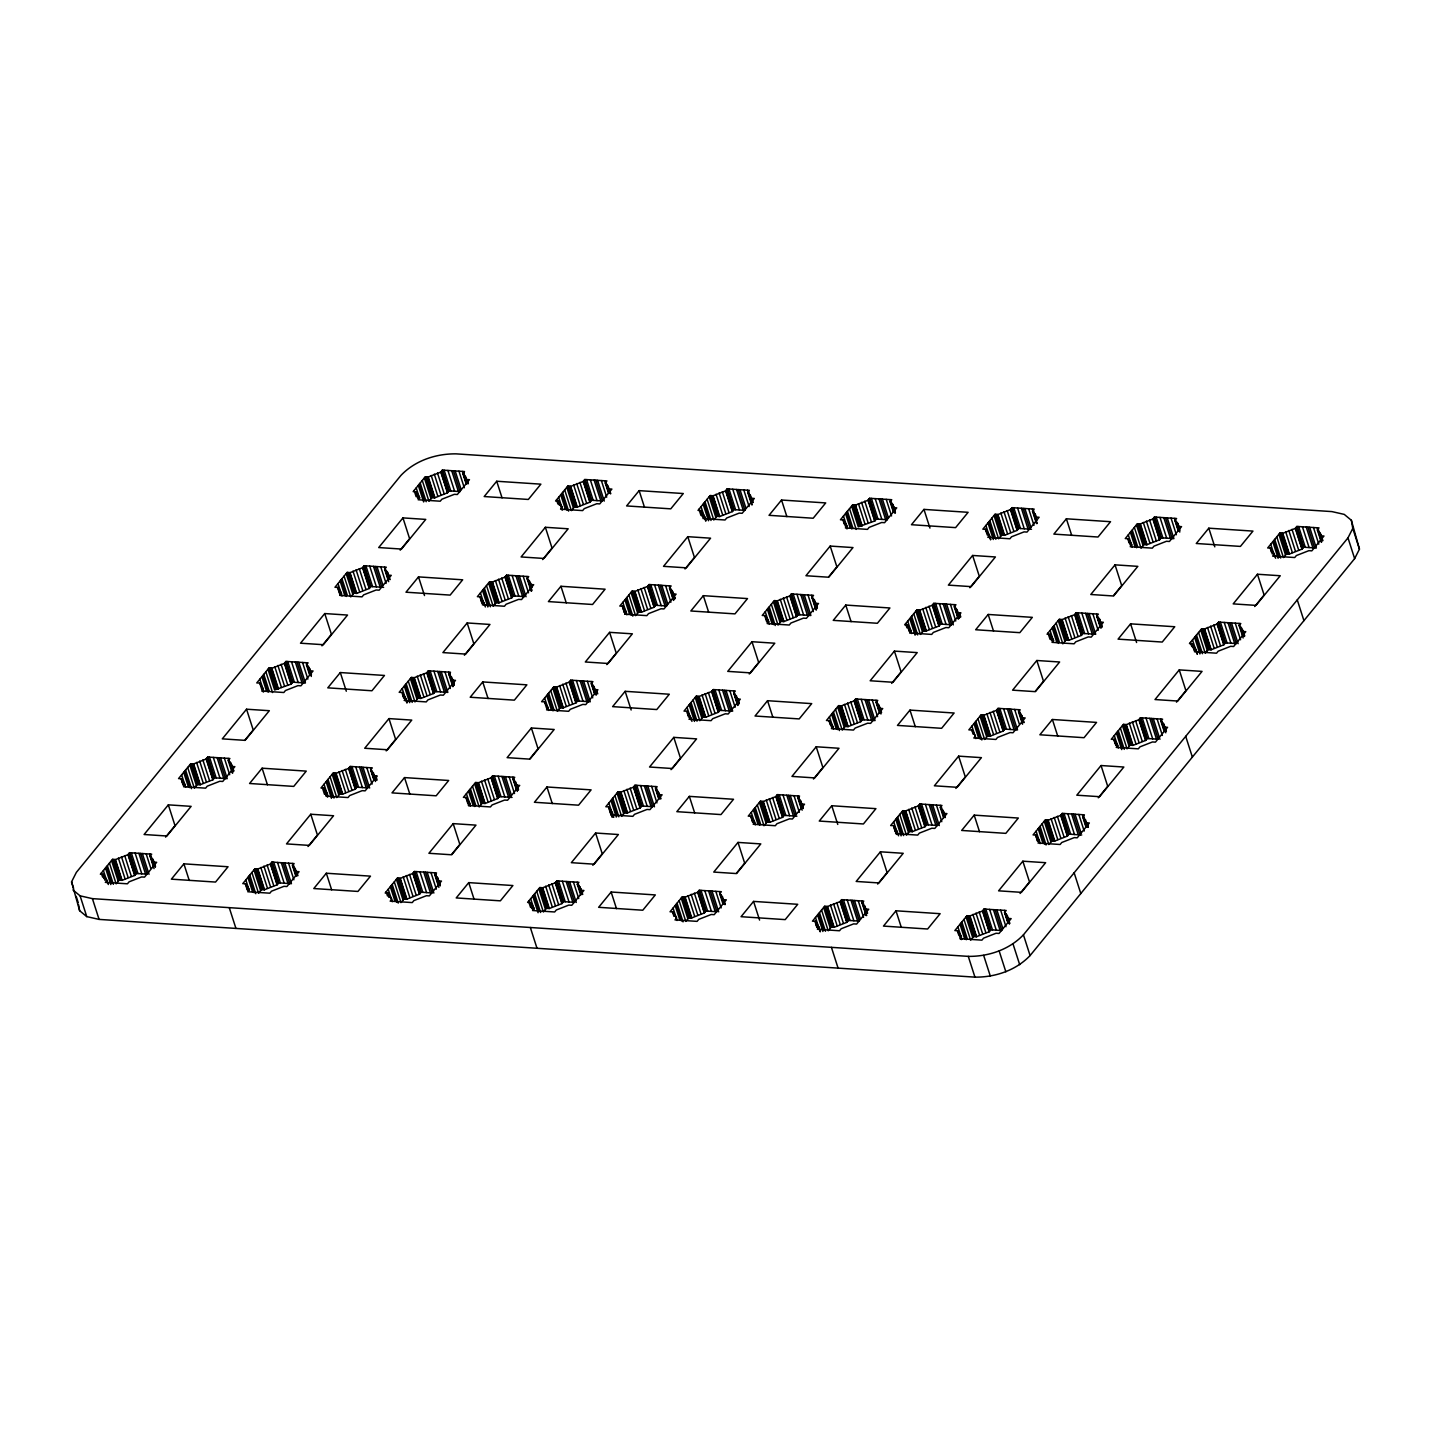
<?xml version="1.0" encoding="UTF-8"?>
<svg xmlns="http://www.w3.org/2000/svg" width="1431" height="1431" viewBox="0 0 1431 1431"><rect width="100%" height="100%" fill="white"/><g stroke="black" fill="none" stroke-linecap="round" stroke-linejoin="round"><path stroke-width="1.5" d="M71.55 881.872L76.362 872.373L400.913 475.432C415.062 460.585 435.829 453.645 456.06 453.86L1331.921 511.6L1344.246 514.391L1351.365 520.276L1359.45 549.128L1354.638 558.627L1030.087 955.568C1015.938 970.415 995.171 977.355 974.94 977.14L99.079 919.4L86.754 916.609L79.635 910.724L71.55 881.872L73.553 888.096M72.963 889.975L80.1 895.842L92.407 898.632L968.286 956.373C988.517 956.606 1009.284 949.665 1023.433 934.819L1347.984 537.859L1352.778 528.379L1351.365 520.276M154.047 868.599L150.04 856.149L151.668 854.164L129.595 852.697L127.967 854.683L115.446 859.584L112.494 859.387L100.385 874.216L103.336 874.413L104.66 878.562M232.251 772.955L228.244 760.487L229.872 758.502L207.799 757.053L206.171 759.038L193.65 763.939L190.699 763.743L178.571 778.571L181.54 778.768L183.526 784.993M309.794 675.217L306.449 664.843L308.076 662.857L286.003 661.408L284.375 663.394L271.854 668.277L268.903 668.08L256.775 682.909L259.744 683.106L261.73 689.331M388.66 581.648L384.653 569.198L386.281 567.213L364.207 565.746L362.58 567.731L350.058 572.633L347.107 572.436L334.979 587.265L337.949 587.461L340.274 594.902M466.184 483.911L462.857 473.536L464.485 471.55L442.412 470.101L440.784 472.087L428.263 476.988L425.311 476.791L413.183 491.62L416.135 491.817L418.138 498.042M168.339 804.848L144.102 834.506L166.89 836.008L191.128 806.351L168.339 804.848L175.011 825.615L165.585 837.135M246.543 709.204L222.306 738.861L245.095 740.364L269.332 710.706L246.543 709.204L253.215 729.953L245.13 739.845M324.748 613.559L300.51 643.199L323.299 644.701L347.536 615.062L324.748 613.559L331.42 634.309L321.975 645.846M402.952 517.897L378.714 547.554L401.503 549.057L425.74 519.399L402.952 517.897L409.606 538.664L400.179 550.184M103.336 874.413L106.967 880.369L105.357 882.355L127.431 883.803L129.058 881.836L141.58 876.935L144.531 877.131L156.641 862.303L153.689 862.106L150.04 856.149M140.632 853.431L147.304 874.18L136.267 873.465L134.639 875.45L122.118 880.333L119.167 880.137L116.126 883.857L109.472 863.09M220.553 757.893L227.225 778.643L214.453 777.802L212.843 779.788L200.322 784.689L197.371 784.492L194.33 788.195L187.676 767.445M298.757 662.249L305.429 682.998L292.657 682.158L291.048 684.143L274.627 689.992L267.955 669.243M383.633 587.354L370.862 586.513L369.252 588.499L356.73 593.382L353.779 593.185L350.738 596.906L344.084 576.138M453.448 470.835L460.102 491.584L449.066 490.851L447.456 492.836L434.935 497.738L431.965 497.541L428.942 501.244L422.288 480.494M183.901 863.841L171.38 879.153L215.544 882.068L228.048 866.757L183.901 863.841L189.232 880.441M262.106 768.197L249.584 783.49L293.749 786.406L306.252 771.112L262.106 768.197L267.436 784.796M340.31 672.552L327.788 687.846L371.953 690.762L384.456 675.45L340.31 672.552L346.302 691.227M418.514 576.89L405.993 592.201L450.139 595.099L462.66 579.805L418.514 576.89L424.506 595.564M496.718 481.245L484.197 496.539L528.343 499.455L540.864 484.161L496.718 481.245L502.048 497.845M295.788 875.915L292.461 865.54L294.088 863.555L272.015 862.088L270.387 864.074L257.866 868.975L254.915 868.778L242.787 883.607L245.738 883.803L247.742 890.028M373.992 780.253L370.665 769.878L372.293 767.892L350.219 766.444L348.592 768.429L336.07 773.33L333.119 773.134L320.991 787.962L323.943 788.141L326.286 795.6M452.876 686.683L448.869 674.234L450.497 672.248L428.424 670.799L426.796 672.785L414.274 677.668L411.323 677.471L399.195 692.3L402.147 692.497L403.488 696.647M531.08 591.039L527.073 578.589L528.701 576.604L506.628 575.137L505 577.122L492.479 582.023L489.527 581.827L477.399 596.655L480.351 596.852L482.354 603.077M608.604 493.301L605.277 482.927L606.905 480.941L584.832 479.492L583.204 481.478L570.683 486.379L567.731 486.182L555.604 501.011L558.555 501.19L559.897 505.34M310.76 814.239L286.522 843.896L309.311 845.399L333.548 815.742L310.76 814.239L317.414 835.006L307.987 846.526M388.964 718.595L364.726 748.252L387.497 749.755L411.752 720.097L388.964 718.595L395.618 739.344L386.191 750.881M467.168 622.95L442.912 652.59L465.701 654.092L489.957 624.453L467.168 622.95L473.822 643.7L464.395 655.237M545.372 527.288L521.117 556.945L543.905 558.448L568.161 528.79L545.372 527.288L552.026 548.055L542.599 559.575M402.147 692.497L405.796 698.453L404.168 700.439L426.259 701.905L427.869 699.92L440.39 695.019L443.342 695.216L455.469 680.387L452.518 680.19L448.869 674.234M480.351 596.852L484 602.809L482.372 604.794L504.445 606.243L506.073 604.258L518.594 599.374L521.546 599.571L533.674 584.742L530.722 584.546L527.073 578.589M284.769 862.929L291.441 883.696L278.669 882.855L277.059 884.823L264.538 889.724L261.569 889.527L258.546 893.248L251.892 872.481M361.256 767.177L367.91 787.926L356.874 787.193L355.264 789.179L342.742 794.08L339.773 793.883L336.75 797.586L330.096 776.836M441.177 671.64L447.849 692.389L435.078 691.549L433.468 693.534L420.947 698.417L417.977 698.239L414.954 701.941L408.282 681.192M517.664 575.87L524.318 596.62L513.282 595.904L511.654 597.872L499.133 602.773L496.181 602.576L493.158 606.279L486.486 585.529M595.868 480.226L602.523 500.975L591.486 500.242L589.858 502.227L577.337 507.129L574.386 506.932L571.363 510.634L564.69 489.885M326.322 873.232L313.8 888.544L357.947 891.441L370.468 876.148L326.322 873.232L331.652 889.832M404.526 777.588L392.005 792.881L436.151 795.797L448.672 780.485L404.526 777.588L409.856 794.187M482.73 681.925L470.209 697.237L514.355 700.153L526.876 684.841L482.73 681.925L488.06 698.543M560.934 586.281L548.413 601.592L592.559 604.49L605.08 589.196L560.934 586.281L566.265 602.88M639.138 490.636L626.617 505.93L670.763 508.846L683.285 493.534L639.138 490.636L644.469 507.236M438.888 887.381L434.881 874.913L436.509 872.946L414.435 871.479L412.808 873.465L400.286 878.366L397.335 878.169L385.207 892.998L388.159 893.194L389.5 897.344M516.412 789.644L513.085 779.269L514.713 777.283L492.64 775.835L491.012 777.82L478.491 782.703L475.539 782.524L463.411 797.335L466.363 797.532L469.028 805.832M594.616 693.999L591.289 683.624L592.917 681.639L570.844 680.172L569.216 682.158L556.695 687.059L553.743 686.862L541.616 701.691L544.567 701.888L546.57 708.112M673.482 600.43L669.493 587.962L671.121 585.977L649.03 584.528L647.42 586.513L634.899 591.414L631.947 591.218L619.82 606.046L622.771 606.243L625.114 613.684M751.686 504.767L747.697 492.318L749.325 490.332L727.234 488.883L725.624 490.869L713.103 495.752L710.152 495.573L698.024 510.384L700.975 510.581L702.979 516.806M453.18 823.63L428.924 853.287L451.713 854.79L475.968 825.132L453.18 823.63L459.834 844.379L451.749 854.271M531.384 727.985L507.129 757.643L529.917 759.145L554.173 729.488L531.384 727.985L538.038 748.735L529.953 758.627M609.588 632.341L585.333 661.981L608.121 663.483L632.359 633.826L609.588 632.341L616.242 653.091L606.816 664.61M687.792 536.679L663.537 566.336L686.325 567.839L710.563 538.181L687.792 536.679L694.446 557.428L685.02 568.966M700.975 510.581L704.624 516.555L702.997 518.523L725.07 519.99L726.698 518.004L739.219 513.103L742.17 513.3L754.298 498.471L751.347 498.274L747.697 492.318M425.472 872.212L432.126 892.962L421.09 892.229L419.462 894.214L406.941 899.115L403.989 898.918L400.966 902.621L394.294 881.872M512.065 797.425L499.294 796.584L497.666 798.57L485.145 803.471L482.193 803.274L479.17 806.977L472.498 786.227M583.598 681.031L590.27 701.78L577.498 700.94L575.87 702.925L563.349 707.808L560.397 707.612L557.375 711.332L550.702 690.565M660.085 585.261L666.739 606.011L655.702 605.277L654.074 607.263L641.553 612.164L638.602 611.967L635.579 615.67L628.907 594.92M738.271 489.599L744.943 510.366L733.906 509.633L732.278 511.618L719.757 516.519L716.806 516.323L713.783 520.025L707.111 499.276M468.742 882.623L456.221 897.935L500.367 900.832L512.888 885.539L468.742 882.623L474.072 899.223M546.946 786.978L534.425 802.272L578.571 805.188L591.092 789.876L546.946 786.978L552.277 803.578M625.15 691.316L612.629 706.628L656.775 709.543L669.297 694.232L625.15 691.316L631.143 710.009M703.337 595.672L690.833 610.983L734.979 613.881L747.501 598.587L703.337 595.672L708.667 612.271M781.541 500.027L769.037 515.321L813.184 518.237L825.705 502.925L781.541 500.027L786.871 516.627M580.628 894.679L577.301 884.304L578.929 882.319L556.838 880.87L555.228 882.855L542.707 887.757L539.755 887.56L527.628 902.389L530.579 902.585L532.582 908.81M658.832 799.035L655.505 788.66L657.115 786.674L635.042 785.225L633.432 787.211L620.911 792.094L617.959 791.898L605.832 806.726L608.783 806.923L612.11 817.298M737.698 705.465L733.709 693.015L735.319 691.03L713.246 689.563L711.636 691.549L699.115 696.45L696.146 696.253L684.036 711.082L686.987 711.279L688.329 715.428M815.903 609.803L811.914 597.353L813.524 595.368L791.45 593.919L789.84 595.904L777.319 600.805L774.35 600.609L762.24 615.437L765.191 615.616L767.195 621.859M893.445 512.083L890.118 501.709L891.728 499.723L869.654 498.274L868.045 500.26L855.523 505.143L852.554 504.946L840.444 519.775L843.396 519.972L845.399 526.197M595.6 833.021L571.345 862.678L594.133 864.181L618.371 834.523L595.6 833.021L602.254 853.77L592.828 865.308M673.786 737.376L649.549 767.016L672.337 768.519L696.575 738.879L673.786 737.376L680.458 758.126L671.032 769.663M751.99 641.714L727.753 671.372L750.542 672.874L774.779 643.217L751.99 641.714L758.663 662.481L749.236 674.001M830.195 546.07L805.957 575.727L828.746 577.23L852.983 547.572L830.195 546.07L836.867 566.819L828.782 576.711M608.783 806.923L612.432 812.88L610.804 814.865L632.878 816.332L634.505 814.346L647.027 809.445L649.978 809.642L662.106 794.813L659.154 794.616L655.505 788.66M686.987 711.279L690.636 717.235L689.009 719.221L711.082 720.669L712.71 718.684L725.231 713.801L728.182 713.997L740.31 699.169L737.341 698.972L733.709 693.015M567.892 881.603L574.547 902.353L563.51 901.619L561.882 903.605L549.361 908.506L546.409 908.309L543.386 912.012L536.714 891.263M646.079 785.941L652.751 806.708L641.714 805.975L640.086 807.96L627.565 812.862L624.614 812.665L621.591 816.368L614.919 795.618M726.018 690.404L732.672 711.171L719.918 710.331L718.29 712.316L705.769 717.199L702.818 717.003L699.795 720.723L693.123 699.956M804.222 594.759L810.876 615.509L798.122 614.668L796.495 616.654L783.973 621.555L781.022 621.358L777.999 625.061L771.327 604.311M880.691 498.99L887.363 519.757L876.327 519.024L874.699 521.009L858.278 526.858L851.606 506.109M611.144 892.014L598.641 907.308L642.787 910.223L655.309 894.93L611.144 892.014L616.475 908.613M689.348 796.369L676.845 811.663L720.991 814.579L733.513 799.267L689.348 796.369L694.679 812.969M767.553 700.707L755.049 716.019L799.196 718.917L811.699 703.623L767.553 700.707L772.883 717.307M845.757 605.063L833.253 620.356L877.4 623.272L889.903 607.978L845.757 605.063L851.087 621.662M923.961 509.4L911.458 524.712L955.604 527.628L968.107 512.316L923.961 509.4L929.953 528.093M723.049 904.07L719.721 893.695L721.331 891.71L699.258 890.261L697.648 892.246L685.127 897.148L682.158 896.951L670.048 911.78L672.999 911.958L674.323 916.108M801.253 808.426L797.926 798.051L799.535 796.065L777.462 794.616L775.852 796.602L763.331 801.485L760.362 801.288L748.252 816.117L751.203 816.314L753.207 822.539M879.457 712.781L876.13 702.406L877.74 700.421L855.666 698.954L854.039 700.94L841.517 705.841L838.566 705.644L826.456 720.473L829.408 720.669L831.411 726.894M958.323 619.194L954.316 606.744L955.944 604.758L933.871 603.31L932.243 605.295L919.722 610.196L916.77 610L904.66 624.81L907.612 625.007L909.937 632.466M1036.527 523.549L1032.52 511.1L1034.148 509.114L1012.075 507.665L1010.447 509.633L997.926 514.534L994.974 514.337L982.864 529.166L985.816 529.363L987.14 533.513M738.002 842.412L713.765 872.069L736.554 873.572L760.791 843.914L738.002 842.412L744.675 863.161L736.589 873.053M816.207 746.767L791.969 776.407L814.758 777.909L838.995 748.27L816.207 746.767L822.879 767.517L813.452 779.036M894.411 651.105L870.173 680.762L892.962 682.265L917.199 652.608L894.411 651.105L901.083 671.855L891.656 683.392M972.615 555.461L948.377 585.118L971.166 586.621L995.404 556.963L972.615 555.461L979.287 576.21L969.86 587.747M985.816 529.363L989.447 535.319L987.837 537.305L1009.91 538.771L1011.538 536.786L1024.059 531.885L1027.011 532.082L1039.121 517.253L1036.169 517.056L1032.52 511.1M710.295 890.994L716.967 911.744L705.93 911.01L704.302 912.996L691.781 917.897L688.83 917.7L685.807 921.403L679.135 900.654M796.888 816.207L784.134 815.366L782.507 817.351L769.985 822.235L767.034 822.056L763.993 825.759L757.339 805.009M868.438 699.795L875.092 720.562L862.338 719.704L860.711 721.689L848.189 726.59L845.238 726.393L842.197 730.096L835.543 709.347M944.907 604.043L951.579 624.792L940.543 624.059L938.915 626.045L926.394 630.946L923.442 630.749L920.401 634.452L913.747 613.702M1031.501 529.255L1018.747 528.415L1017.119 530.4L1004.598 535.283L1001.646 535.105L998.605 538.807L991.951 518.04M753.565 901.405L741.061 916.699L785.208 919.614L797.711 904.303L753.565 901.405L759.575 920.079M831.769 805.742L819.265 821.054L863.412 823.97L875.915 808.658L831.769 805.742L837.761 824.435M909.973 710.098L897.47 725.41L941.616 728.307L954.119 713.014L909.973 710.098L915.303 726.698M988.177 614.454L975.674 629.747L1019.82 632.663L1032.323 617.351L988.177 614.454L993.508 631.053M1066.381 518.791L1053.878 534.103L1098.024 537.019L1110.528 521.707L1066.381 518.791L1071.712 535.409M866.131 915.536L862.124 903.086L863.752 901.101L841.678 899.652L840.051 901.637L827.529 906.521L824.578 906.342L812.468 921.153L815.42 921.349L817.405 927.574M943.673 817.817L940.328 807.442L941.956 805.456L919.883 803.989L918.255 805.975L905.734 810.876L902.782 810.679L890.672 825.508L893.624 825.705L895.949 833.164M1022.539 724.247L1018.532 711.779L1020.16 709.794L998.087 708.345L996.459 710.331L983.938 715.232L980.986 715.035L968.859 729.864L971.828 730.06L973.152 734.21M1100.081 626.51L1096.736 616.135L1098.364 614.149L1076.291 612.701L1074.663 614.686L1062.142 619.569L1059.19 619.39L1047.063 634.201L1050.032 634.398L1052.018 640.623M1178.285 530.865L1174.94 520.49L1176.568 518.505L1154.495 517.038L1152.867 519.024L1140.346 523.925L1137.395 523.728L1125.267 538.557L1128.236 538.754L1130.222 544.978M880.423 851.803L856.185 881.442L878.974 882.945L903.211 853.305L880.423 851.803L887.095 872.552L877.668 884.09M958.627 756.14L934.389 785.798L957.178 787.3L981.416 757.643L958.627 756.14L965.299 776.908L955.872 788.427M1036.831 660.496L1012.593 690.153L1035.382 691.656L1059.62 661.998L1036.831 660.496L1043.503 681.245L1035.418 691.137M1115.035 564.851L1090.798 594.491L1113.586 595.994L1137.824 566.354L1115.035 564.851L1121.689 585.601L1113.622 595.493M815.42 921.349L819.051 927.324L817.441 929.291L839.514 930.758L841.142 928.773L853.663 923.871L856.614 924.068L868.724 909.24L865.773 909.043L862.124 903.086M893.624 825.705L897.255 831.661L895.645 833.647L917.718 835.096L919.346 833.128L931.867 828.227L934.819 828.424L946.928 813.595L943.977 813.398L940.328 807.442M852.715 900.367L859.387 921.135L848.35 920.401L846.723 922.387L834.201 927.288L831.25 927.091L828.209 930.794L821.555 910.044M930.919 804.723L937.591 825.472L926.555 824.757L924.927 826.742L912.406 831.626L909.454 831.429L906.413 835.149L899.759 814.382M1010.841 709.186L1017.513 729.935L1004.741 729.095L1003.131 731.08L990.61 735.981L987.658 735.784L984.617 739.487L977.963 718.738M1089.045 613.541L1095.717 634.291L1082.945 633.45L1081.335 635.436L1068.814 640.337L1065.862 640.14L1062.822 643.843L1056.167 623.093M1167.249 517.879L1173.921 538.646L1161.149 537.806L1159.539 539.791L1147.018 544.674L1144.067 544.478L1141.026 548.198L1134.372 527.431M895.985 910.796L883.482 926.09L927.628 929.005L940.131 913.694L895.985 910.796L901.315 927.395M974.189 815.133L961.668 830.445L1005.832 833.361L1018.335 818.049L974.189 815.133L979.52 831.733M1052.393 719.489L1039.872 734.783L1084.036 737.698L1096.54 722.405L1052.393 719.489L1057.724 736.089M1130.597 623.844L1118.076 639.138L1162.24 642.054L1174.744 626.742L1130.597 623.844L1136.59 642.519M1208.801 528.182L1196.28 543.494L1240.427 546.409L1252.948 531.098L1208.801 528.182L1214.794 546.857M1007.889 922.852L1004.544 912.477L1006.172 910.492L984.099 909.043L982.471 911.028L969.95 915.912L966.998 915.715L954.871 930.544L957.84 930.74L959.825 936.965M1086.075 827.207L1082.748 816.833L1084.376 814.847L1062.303 813.38L1060.675 815.366L1048.154 820.267L1045.202 820.07L1033.075 834.899L1036.026 835.096L1038.03 841.321M1164.279 731.545L1160.952 721.17L1162.58 719.185L1140.507 717.736L1138.879 719.721L1126.358 724.623L1123.407 724.426L1111.279 739.255L1114.23 739.433L1116.234 745.676M1243.163 637.976L1239.157 625.526L1240.784 623.54L1218.711 622.091L1217.083 624.077L1204.562 628.96L1201.611 628.764L1189.483 643.592L1192.434 643.789L1193.776 647.939M1321.368 542.331L1317.361 529.881L1318.988 527.896L1296.915 526.429L1295.288 528.415L1282.766 533.316L1279.815 533.119L1267.687 547.948L1270.639 548.145L1272.266 554.012M1022.843 861.194L998.605 890.833L1021.394 892.336L1045.632 862.696L1022.843 861.194L1029.497 881.943L1020.07 893.481M1101.047 765.531L1076.81 795.189L1099.58 796.691L1123.836 767.034L1101.047 765.531L1107.701 786.299L1098.275 797.818M1179.251 669.887L1155.014 699.544L1177.785 701.047L1202.04 671.389L1179.251 669.887L1185.905 690.636L1176.479 702.174M1257.455 574.242L1233.2 603.882L1255.989 605.385L1280.244 575.745L1257.455 574.242L1264.11 594.992L1254.683 606.529M1192.434 643.789L1196.083 649.746L1194.456 651.731L1216.547 653.198L1218.157 651.212L1230.678 646.311L1233.629 646.508L1245.757 631.679L1242.806 631.482L1239.157 625.526M1270.639 548.145L1274.288 554.101L1272.66 556.087L1294.733 557.535L1296.361 555.55L1308.882 550.667L1311.833 550.863L1323.961 536.035L1321.01 535.838L1317.361 529.881M995.135 909.758L1001.789 930.526L990.753 929.792L989.143 931.778L976.622 936.679L973.67 936.482L970.629 940.185L963.975 919.435M1081.729 834.989L1068.957 834.148L1067.347 836.133L1054.826 841.017L1051.857 840.82L1048.834 844.54L1042.179 823.773M1151.544 718.469L1158.198 739.219L1147.161 738.485L1145.551 740.471L1133.03 745.372L1130.061 745.175L1127.038 748.878L1120.384 728.129M1229.748 622.807L1236.402 643.574L1225.365 642.841L1223.755 644.826L1211.234 649.728L1208.265 649.531L1205.242 653.234L1198.57 632.484M1309.669 527.27L1316.341 548.037L1303.569 547.197L1301.942 549.164L1289.42 554.065L1286.469 553.869L1283.446 557.571L1276.774 536.822M811.914 597.353L815.545 603.327L818.514 603.506L806.386 618.335L803.435 618.138L790.914 623.04L789.286 625.025L767.213 623.576L768.841 621.591L765.191 615.616M591.289 683.624L594.938 689.581L597.89 689.778L585.762 704.607L582.811 704.41L570.289 709.311L568.662 711.296L546.588 709.83L548.216 707.844L544.567 701.888M370.665 769.878L374.314 775.852L377.265 776.031L365.138 790.86L362.186 790.663L349.665 795.564L348.055 797.55L325.964 796.101L327.592 794.116L323.943 788.141M1082.748 816.833L1086.397 822.789L1089.349 822.986L1077.221 837.815L1074.27 837.618L1061.748 842.501L1060.138 844.487L1038.065 843.038L1039.675 841.052L1036.026 835.096M292.461 865.54L296.11 871.497L299.061 871.694L286.933 886.522L283.982 886.326L271.461 891.209L269.851 893.194L247.778 891.746L249.388 889.76L245.738 883.803M1174.94 520.49L1177.588 523.138L1179.627 528.88M1096.736 616.135L1099.384 618.8L1102.103 626.599M1160.952 721.17L1163.6 723.836L1165.639 729.56M890.118 501.709L892.747 504.374L894.804 510.098M954.316 606.744L957.965 612.701L960.917 612.897L948.807 627.726L945.855 627.529L933.334 632.43L931.706 634.416L909.633 632.967L911.261 630.982L907.612 625.007M843.396 519.972L847.045 525.928L845.417 527.914L867.49 529.381L869.118 527.395L881.639 522.494L884.591 522.691L896.718 507.862L893.749 507.665L893.463 505.948M1018.532 711.779L1021.179 714.445L1023.898 722.261M876.13 702.406L878.759 705.054L881.568 712.549M605.277 482.927L608.926 488.883L611.878 489.08L599.75 503.909L596.799 503.712L584.277 508.613L582.65 510.599L560.576 509.15L562.204 507.164L558.555 501.19M669.493 587.962L672.141 590.627L674.842 598.444M1004.544 912.477L1008.193 918.434L1011.145 918.63L999.035 933.459L996.065 933.262L983.544 938.164L981.934 940.149L959.861 938.682L961.471 936.697L957.84 930.74M462.857 473.536L466.506 479.51L469.457 479.689L457.33 494.518L454.378 494.321L441.857 499.222L440.247 501.208L418.174 499.759L419.784 497.773L416.135 491.817M797.926 798.051L800.555 800.716L803.274 808.515M384.653 569.198L387.3 571.845L390.019 579.662M719.721 893.695L723.353 899.652L726.322 899.849L714.194 914.677L711.243 914.481L698.722 919.382L697.094 921.367L675.021 919.918L676.648 917.933L672.999 911.958M513.085 779.269L516.734 785.225L519.686 785.422L507.558 800.251L504.606 800.054L492.085 804.955L490.457 806.941L468.384 805.492L470.012 803.506L466.363 797.532M577.301 884.304L579.949 886.97L582.739 894.447M306.449 664.843L309.096 667.508L311.135 673.232M259.744 683.106L263.376 689.062L261.766 691.048L283.839 692.515L285.449 690.529L297.97 685.628L300.939 685.825L313.049 670.996L310.098 670.799L309.811 669.082M434.881 874.913L437.528 877.579L440.229 885.395M228.244 760.487L230.892 763.152L233.611 770.969M1114.23 739.433L1117.879 745.408L1116.252 747.393L1138.343 748.842L1139.952 746.857L1152.474 741.956L1155.425 742.152L1167.553 727.324L1164.601 727.145L1164.315 725.41M751.203 816.314L754.853 822.27L753.225 824.256L775.298 825.723L776.926 823.737L789.447 818.836L792.398 819.033L804.526 804.204L801.557 804.007L801.271 802.29M622.771 606.243L626.42 612.2L624.792 614.185L646.866 615.634L648.493 613.649L661.015 608.765L663.966 608.944L676.094 594.133L673.142 593.937L672.838 592.219M181.54 778.768L185.171 784.725L183.562 786.71L205.635 788.159L207.245 786.174L219.766 781.272L222.735 781.469L234.845 766.658L231.894 766.461L231.607 764.726M1352.778 528.379L1359.45 549.128M1347.984 537.859L1354.638 558.627M1320.724 534.121L1322.709 540.346M1320.008 532.529L1322.673 540.829M1318.166 528.88L1321.546 539.415M1317.253 527.771L1321.618 542.009M1313.461 527.52L1318.792 544.138M1307.952 527.163L1314.606 547.912M1306.217 527.055L1312.889 547.805M1302.425 526.805L1309.097 547.554M1298.632 526.554L1305.305 547.304M1296.915 526.429L1303.569 547.197M1296.647 526.751L1303.319 547.501M1296.092 527.431L1302.765 548.18M1295.538 528.111L1302.21 548.86M1295.288 528.415L1301.942 549.164M1291.996 529.345L1298.668 550.094M1288.794 530.472L1295.449 551.221M1285.7 531.813L1292.354 552.563M1282.766 533.316L1289.42 554.065M1282.301 533.28L1288.973 554.03M1281.282 533.208L1287.954 553.976M1280.28 533.155L1286.934 553.904M1279.815 533.119L1286.469 553.869M1278.867 534.282L1285.521 555.031M1297.273 599.893L1303.927 620.643M1274.699 539.38L1280.691 558.054M1273.751 540.524L1279.081 557.142M1272.803 541.687L1278.133 558.287M1274.288 554.101L1275.629 558.251M1270.728 544.245L1274.717 556.695M1270.191 548.109L1271.515 552.259M1243.271 631.518L1244.594 635.668M1242.519 629.765L1244.505 635.99M1241.804 628.191L1244.469 636.491M1240.641 626.599L1243.342 635.06M1239.049 623.433L1243.056 635.883M1235.257 623.183L1240.588 639.782M1231.465 622.932L1238.137 643.682M1228.013 622.7L1234.685 643.449M1224.22 622.449L1230.893 643.199M1220.428 622.199L1227.1 642.948M1218.711 622.091L1225.365 642.841M1218.461 622.396L1225.115 643.145M1217.888 623.075L1224.56 643.825M1217.334 623.755L1224.006 644.505M1217.083 624.077L1223.755 644.826M1213.792 624.989L1220.464 645.739M1177.588 523.138L1179.913 530.597M1210.59 626.134L1217.244 646.884M1176.425 521.564L1179.788 532.099M1174.851 518.38L1178.178 528.772M1175.191 520.168L1178.536 530.543M1207.496 627.458L1214.15 648.207M1171.041 518.129L1176.371 534.747M1204.562 628.96L1211.234 649.728M1204.097 628.942L1210.769 649.692M1203.077 628.871L1209.75 649.62M1202.076 628.799L1208.73 649.549M1201.611 628.764L1208.265 649.531M1165.532 517.772L1172.186 538.521M1200.663 629.926L1207.317 650.676M1163.797 517.664L1170.469 538.414M1160.004 517.414L1166.676 538.163M1196.495 635.024L1202.487 653.699M1195.547 636.187L1200.877 652.786M1156.212 517.163L1162.884 537.913M1194.599 637.35L1199.929 653.949M1154.495 517.038L1161.149 537.806M1154.245 517.36L1160.899 538.11M1153.69 518.04L1160.344 538.789M1196.083 649.746L1197.425 653.895M1192.524 639.89L1197.157 654.217M1153.118 518.72L1159.79 539.469M1152.867 519.024L1159.539 539.791M1192.738 645.506L1194.778 651.248M1191.987 643.753L1193.973 649.978M1190.431 642.43L1191.773 646.597M1149.576 519.954L1156.248 540.703M1146.374 521.081L1153.028 541.848M1143.28 522.422L1149.934 543.172M1140.346 523.925L1147.018 544.674M1139.881 523.889L1146.553 544.656M1138.879 523.835L1145.533 544.585M1137.86 523.764L1144.514 544.513M1137.395 523.728L1144.067 544.478M1136.447 524.891L1143.119 545.64M1132.279 529.989L1137.609 546.588M1131.331 531.151L1136.661 547.751M1130.383 532.296L1135.051 546.839M1128.308 534.854L1132.297 547.304M1127.771 538.718L1129.095 542.868M1185.709 736.339L1192.363 757.088M1165.067 727.163L1166.39 731.313M1163.6 723.836L1165.925 731.295M1162.473 722.422L1165.8 732.797M1160.845 719.077L1164.19 729.452M1161.203 720.866L1163.868 729.166M1157.053 718.827L1162.383 735.427M1153.261 718.577L1159.933 739.326M1149.808 718.344L1156.481 739.111M1146.016 718.094L1152.688 738.861M1142.224 717.843L1148.896 738.611M1140.507 717.736L1147.161 738.485M1140.257 718.04L1146.911 738.807M1139.684 718.72L1146.356 739.487M1139.13 719.417L1145.802 740.167M1138.879 719.721L1145.551 740.471M1135.588 720.652L1142.26 741.401M1099.384 618.8L1102.049 627.1M1132.386 721.779L1139.04 742.528M1098.257 617.369L1100.922 625.669M1096.647 614.042L1100.636 626.492M1096.987 615.831L1100.994 628.281M1129.292 723.102L1135.946 743.87M1092.837 613.792L1098.167 630.391M1126.358 724.623L1133.03 745.372M1125.893 724.587L1132.565 745.336M1124.891 724.515L1131.545 745.265M1123.872 724.444L1130.526 745.211M1123.407 724.426L1130.061 745.175M1087.327 613.416L1093.982 634.183M1122.459 725.571L1129.113 746.338M1085.61 613.309L1092.264 634.058M1081.8 613.058L1088.472 633.808M1118.291 730.669L1124.283 749.361M1117.343 731.831L1122.673 748.431M1078.008 612.808L1084.68 633.557M1116.395 732.994L1121.725 749.594M1076.291 612.701L1082.945 633.45M1076.04 613.005L1082.695 633.754M1075.486 613.684L1082.14 634.434M1114.32 735.534L1118.309 748.002M1074.914 614.364L1081.586 635.131M1074.663 614.686L1081.335 635.436M1114.534 741.169L1115.858 745.318M1113.783 739.416L1115.107 743.565M1071.372 615.598L1078.044 636.366M1035.168 513.765L1036.509 517.915M1068.17 616.743L1074.824 637.493M1033.343 510.098L1036.706 520.634M1032.431 509.007L1037.081 523.531M1032.788 510.778L1036.777 523.245M1065.075 618.067L1071.747 638.816M1028.639 508.756L1033.969 525.356M1062.142 619.569L1068.814 640.337M1061.677 619.551L1068.349 640.301M1060.675 619.48L1067.329 640.229M1024.846 508.506L1030.839 527.18M1059.656 619.408L1066.31 640.158M1059.19 619.39L1065.862 640.14M1023.111 508.381L1029.783 529.13M1058.242 620.535L1064.914 641.303M1021.394 508.273L1028.048 529.023M1017.602 508.023L1024.256 528.772M1054.075 625.633L1059.405 642.233M1053.127 626.796L1058.457 643.395M1013.792 507.772L1020.464 528.522M1052.179 627.959L1056.847 642.483M1012.075 507.665L1018.747 528.415M1011.824 507.969L1018.478 528.719M1011.27 508.649L1017.924 529.398M1050.104 630.499L1053.431 640.873M1010.715 509.329L1017.369 530.078M1010.447 509.633L1017.119 530.4M1049.567 634.38L1051.57 640.605M1048.011 633.057L1050.014 639.281M1007.174 510.563L1013.828 531.312M1003.954 511.708L1010.626 532.457M1000.859 513.031L1007.531 533.781M997.926 514.534L1004.598 535.283M997.479 514.498L1004.133 535.266M996.459 514.445L1003.113 535.194M995.439 514.373L1002.111 535.122M994.974 514.337L1001.646 535.105M994.026 515.5L1000.698 536.249M989.858 520.598L995.869 539.272M1086.862 822.825L1088.186 826.975M1085.396 819.48L1088.115 827.297M1086.397 822.789L1087.721 826.939M988.91 521.76L994.241 538.36M1083.571 815.831L1086.934 826.367M1082.659 814.722L1086.648 827.172M1082.999 816.511L1086.344 826.885M987.962 522.905L993.293 539.523M989.447 535.319L990.789 539.469M1078.849 814.472L1084.179 831.089M985.887 525.463L990.538 539.791M985.351 529.327L987.426 535.23M1075.057 814.221L1081.067 832.914M1073.339 814.114L1079.994 834.863M1071.604 814.006L1078.276 834.756M1067.812 813.756L1074.484 834.506M1064.02 813.506L1070.692 834.255M1062.303 813.38L1068.957 834.148M1062.052 813.702L1068.707 834.452M1061.48 814.382L1068.152 835.132M1060.926 815.062L1067.598 835.811M1060.675 815.366L1067.347 836.133M1057.384 816.296L1064.056 837.046M1074.144 872.785L1080.799 893.552M1021.179 714.445L1023.845 722.744M1054.182 817.423L1060.836 838.19M1019.355 710.796L1022.718 721.331M1018.443 709.687L1022.432 722.136M1051.087 818.765L1057.742 839.514M1014.651 709.436L1019.301 723.961M1048.154 820.267L1054.826 841.017M1047.689 820.231L1054.361 840.999M1046.687 820.178L1053.341 840.927M1045.667 820.106L1052.322 840.856M1045.202 820.07L1051.857 840.82M1009.123 709.078L1015.795 729.828M1044.254 821.233L1050.926 841.983M1007.406 708.953L1014.06 729.721M1003.596 708.703L1010.268 729.47M1040.087 826.331L1046.079 845.005M1039.139 827.476L1044.469 844.093M999.804 708.452L1006.476 729.22M1038.19 828.638L1042.859 843.163M998.087 708.345L1004.741 729.095M997.836 708.649L1004.49 729.416M997.282 709.347L1003.936 730.096M1036.116 831.196L1040.104 843.646M996.709 710.026L1003.381 730.776M996.459 710.331L1003.131 731.08M1036.33 836.813L1037.654 840.963M1035.579 835.06L1037.564 841.285M993.168 711.261L999.84 732.01M959.45 612.808L960.773 616.958M958.43 612.736L959.772 616.886M956.963 609.409L959.629 617.709M989.966 712.388L996.62 733.137M955.836 607.978L959.181 618.371M954.227 604.651L958.215 617.101M954.584 606.44L957.911 616.815M986.871 713.711L993.543 734.479M950.434 604.401L955.765 621M983.938 715.232L990.61 735.981M983.473 715.196L990.145 735.945M982.471 715.124L989.125 735.892M946.642 604.15L953.296 624.9M981.451 715.071L988.106 735.82M980.986 715.035L987.658 735.784M980.038 716.198L986.71 736.947M943.19 603.918L949.844 624.667M939.398 603.667L946.052 624.417M975.87 721.296L981.863 739.97M974.922 722.44L980.253 739.04M935.606 603.417L942.26 624.166M973.974 723.603L978.643 738.128M933.871 603.31L940.543 624.059M933.62 603.614L940.274 624.363M933.066 604.293L939.72 625.061M971.899 726.143L975.888 738.611M932.511 604.973L939.165 625.741M932.243 605.295L938.915 626.045M928.969 606.207L935.624 626.975M892.747 504.374L895.412 512.674M925.75 607.352L932.422 628.102M891.585 502.8L894.965 513.318M890.01 499.616L893.338 509.991M890.368 501.405L893.695 511.779M922.655 608.676L929.327 629.425M886.218 499.365L891.549 515.965M919.722 610.196L926.394 630.946M919.274 610.161L925.929 630.91M1023.433 934.819L1030.087 955.568M882.426 499.115L888.418 517.789M918.255 610.089L924.909 630.838M917.235 610.017L923.907 630.785M916.77 610L923.442 630.749M915.822 611.144L922.494 631.912M878.974 498.882L885.628 519.632M875.182 498.632L881.836 519.381M911.654 616.242L917.665 634.935M1007.191 915.142L1009.857 923.442M1006.029 913.568L1009.41 924.086M910.706 617.405L916.037 634.005M1004.455 910.384L1008.444 922.834M1004.795 912.173L1008.14 922.548M871.39 498.382L878.044 519.131M909.758 618.568L915.089 635.167M1013.023 943.941L1019.695 964.691M869.654 498.274L876.327 519.024M869.404 498.578L876.076 519.328M868.85 499.258L875.504 520.008M1000.645 910.134L1005.975 926.733M907.683 621.108L911.69 633.557M868.295 499.938L874.949 520.705M868.045 500.26L874.699 521.009M907.147 624.989L909.15 631.214M905.608 623.666L906.932 627.815M996.852 909.883L1002.863 928.558M864.753 501.172L871.407 521.921M993.418 909.651L1000.072 930.4M861.534 502.317L868.206 523.066M989.608 909.4L996.28 930.15M858.439 503.64L865.111 524.39M985.816 909.15L992.488 929.9M999.178 951.043L1005.85 971.792M855.523 505.143L862.178 525.91M855.058 505.125L861.712 525.875M984.099 909.043L990.753 929.792M854.039 505.054L860.693 525.803M983.848 909.347L990.502 930.096M983.294 910.027L989.948 930.776M853.019 504.982L859.691 525.732M852.554 504.946L859.226 525.714M982.721 910.706L989.393 931.474M982.471 911.028L989.143 931.778M979.18 911.941L985.852 932.69M849.531 508.667L856.185 529.416M847.438 511.207L852.769 527.806M943.691 811.681L945.015 815.831M942.975 810.089L945.319 817.548M975.978 913.085L982.632 933.835M846.508 512.37L851.839 528.969M941.151 806.44L944.514 816.976M940.239 805.331L943.923 817.512M845.56 513.532L850.211 528.057M972.883 914.409L979.555 935.159M936.446 805.081L941.777 821.698M843.467 516.072L847.474 528.522M845.524 524.694L846.848 528.844M983.669 955.407L990.341 976.175M842.931 519.936L844.272 524.086M969.95 915.912L976.622 936.679M969.485 915.894L976.157 936.643M932.636 804.83L939.308 825.598M968.483 915.822L975.137 936.572M967.463 915.751L974.117 936.5M966.998 915.715L973.67 936.482M966.05 916.877L972.722 937.627M929.202 804.616L935.856 825.365M925.41 804.365L932.064 825.115M961.882 921.975L967.213 938.575M960.934 923.138L966.265 939.738M921.6 804.115L928.272 824.864M959.986 924.301L964.655 938.825M919.883 803.989L926.555 824.757M919.632 804.311L926.286 825.061M968.286 956.373L974.94 977.14M919.078 804.991L925.732 825.741M957.911 926.841L961.9 939.291M918.523 805.671L925.177 826.42M918.255 805.975L924.927 826.742M959.951 935.463L961.292 939.612M957.375 930.705L958.698 934.854M914.981 806.905L921.636 827.655M878.759 705.054L881.102 712.513M911.762 808.032L918.434 828.799M877.65 703.641L880.977 714.015M876.022 700.296L879.35 710.67M876.38 702.084L879.045 710.384M908.667 809.374L915.339 830.123M872.23 700.045L877.561 716.645M905.734 810.876L912.406 831.626M905.286 810.84L911.941 831.608M904.267 810.787L910.921 831.536M903.247 810.715L909.901 831.465M902.782 810.679L909.454 831.429M866.703 699.687L873.375 720.437M901.834 811.842L908.506 832.592M864.986 699.58L871.64 720.33M861.194 699.33L867.848 720.079M897.666 816.94L903.677 835.615M896.718 818.103L902.049 834.702M857.402 699.079L864.056 719.829M895.77 819.248L901.101 835.865M855.666 698.954L862.338 719.704M855.416 699.276L862.088 720.026M854.862 699.956L861.516 720.705M897.255 831.661L898.596 835.811M893.695 821.805L897.684 834.255M854.307 700.635L860.961 721.385M895.734 830.427L897.076 834.577M854.039 700.94L860.711 721.689M893.91 827.422L895.234 831.572M850.765 701.87L857.419 722.619M816.01 603.345L817.351 607.495M814.543 600.018L817.208 608.318M815.545 603.327L816.886 607.477M847.546 702.997L854.218 723.746M813.434 598.605L816.099 606.905M811.806 595.26L816.475 609.785M812.164 597.049L816.153 609.499M844.451 704.338L851.123 725.088M808.014 595.01L813.345 611.609M841.517 705.841L848.189 726.59M841.07 705.805L847.724 726.554M840.051 705.733L846.705 726.501M839.031 705.68L845.703 726.429M838.566 705.644L845.238 726.393M802.487 594.652L809.159 615.402M837.618 706.807L844.29 727.556M800.77 594.527L807.424 615.294M796.978 594.276L803.632 615.044M833.45 711.905L839.46 730.579M832.502 713.049L837.833 729.667M793.185 594.026L799.84 614.793M831.572 714.212L836.223 728.737M791.45 593.919L798.122 614.668M791.2 594.223L797.872 614.99M790.645 594.902L797.3 615.67M829.479 716.77L833.486 729.22M790.091 595.6L796.745 616.35M789.84 595.904L796.495 616.654M828.943 720.634L830.284 724.784M786.549 596.834L793.203 617.584M751.794 498.31L753.135 502.46M750.345 494.983L752.67 502.424M783.329 597.961L790.001 618.711M748.502 491.334L751.883 501.852M747.59 490.225L752.259 504.749M780.235 599.285L786.907 620.052M743.798 489.974L749.129 506.574M777.319 600.805L783.973 621.555M776.854 600.77L783.508 621.519M740.006 489.724L745.998 508.399M775.835 600.698L782.507 621.448M774.815 600.626L781.487 621.394M774.35 600.609L781.022 621.358M773.402 601.771L780.074 622.521M736.554 489.491L743.226 510.241M732.761 489.241L739.416 509.991M769.252 606.851L775.244 625.544M866.238 909.079L867.58 913.228M864.771 905.751L866.775 911.976M865.773 909.043L867.114 913.193M768.304 608.014L773.634 624.614M862.947 902.102L866.31 912.62M862.034 900.993L866.703 915.518M862.392 902.782L866.381 915.232M728.969 488.991L735.623 509.74M767.356 609.177L772.007 623.701M727.234 488.883L733.906 509.633M726.984 489.187L733.656 509.937M726.429 489.867L733.101 510.634M858.242 900.743L863.573 917.343M765.263 611.717L769.27 624.184M725.875 490.547L732.529 511.314M725.624 490.869L732.278 511.618M764.726 615.598L766.73 621.823M854.45 900.493L860.442 919.167M722.333 491.781L728.987 512.548M850.998 900.26L857.652 921.009M719.113 492.926L725.785 513.675M847.206 900.01L853.86 920.759M716.037 494.25L722.691 514.999M843.414 899.759L850.068 920.509M713.103 495.752L719.757 516.519M712.638 495.734L719.292 516.484M841.678 899.652L848.35 920.401M711.618 495.663L718.29 516.412M841.428 899.956L848.082 920.705M710.599 495.591L717.271 516.341M840.873 900.636L847.528 921.403M710.152 495.573L716.806 516.323M840.319 901.315L846.973 922.083M840.051 901.637L846.723 922.387M709.204 496.718L715.858 517.485M836.777 902.55L843.431 923.317M705.036 501.816L711.028 520.49M800.555 800.716L802.898 808.157M833.558 903.694L840.23 924.444M798.731 797.049L802.111 807.585M704.088 502.979L709.418 519.578M797.818 795.958L802.165 810.196M703.14 504.141L708.47 520.741M830.463 905.018L837.135 925.768M704.624 516.555L705.948 520.705M701.047 506.681L705.698 521.009M794.026 795.708L799.357 812.307M701.262 512.298L702.603 516.448M700.51 510.563L702.514 516.788M827.529 906.521L834.201 927.288M827.082 906.503L833.736 927.252M698.972 509.239L700.975 515.464M790.234 795.457L796.226 814.132M826.063 906.431L832.717 927.181M825.043 906.36L831.715 927.109M824.578 906.342L831.25 927.091M788.499 795.332L795.171 816.099M823.63 907.487L830.302 928.254M786.782 795.225L793.436 815.974M782.99 794.974L789.644 815.724M831.429 947.358L838.083 968.107M819.462 912.584L825.472 931.259M818.514 913.747L823.845 930.347M779.197 794.724L785.852 815.473M817.566 914.91L822.897 931.509M777.462 794.616L784.134 815.366M777.212 794.92L783.884 815.67M776.657 795.6L783.312 816.35M819.051 927.324L820.392 931.474M815.491 917.45L820.142 931.778M776.103 796.28L782.757 817.029M775.852 796.602L782.507 817.351M815.706 923.067L817.029 927.234M814.955 921.331L816.958 927.556M772.561 797.514L779.215 818.264M737.806 699.008L739.147 703.158M736.339 695.663L739.004 703.963M769.341 798.659L776.013 819.408M735.23 694.25L737.895 702.549M733.602 690.905L737.609 703.372M733.96 692.693L737.949 705.143M766.247 799.983L772.919 820.732M729.81 690.654L735.14 707.272M763.331 801.485L769.985 822.235M762.866 801.467L769.52 822.217M761.847 801.396L768.501 822.145M760.827 801.324L767.499 822.074M760.362 801.288L767.034 822.056M724.283 690.297L730.955 711.046M759.414 802.451L766.086 823.201M722.566 690.189L729.22 710.939M718.773 689.939L725.428 710.688M755.246 807.549L760.577 824.149M754.316 808.712L759.646 825.311M714.981 689.688L721.635 710.438M753.368 809.857L758.019 824.399M713.246 689.563L719.918 710.331M712.996 689.885L719.668 710.635M712.441 690.565L719.113 711.314M751.275 812.414L755.282 824.864M711.887 691.245L718.541 711.994M711.636 691.549L718.29 712.316M751.49 818.031L752.831 822.181M750.738 816.278L752.742 822.503M708.345 692.479L714.999 713.228M673.59 593.954L674.931 598.104M672.141 590.627L674.806 598.927M705.125 693.606L711.797 714.373M671.014 589.214L674.341 599.589M669.386 585.869L673.393 598.319M669.744 587.658L673.071 598.033M702.031 694.947L708.703 715.697M665.594 585.619L670.924 602.218M699.115 696.45L705.769 717.199M698.65 696.414L705.304 717.181M661.802 585.368L667.794 604.043M697.63 696.36L704.302 717.11M696.611 696.289L703.283 717.038M696.146 696.253L702.818 717.003M695.216 697.416L701.87 718.165M658.349 585.136L665.021 605.903M654.557 584.885L661.229 605.653M691.048 702.514L697.04 721.188M690.1 703.676L695.43 720.276M650.765 584.635L657.419 605.402M689.152 704.821L694.482 721.421M649.03 584.528L655.702 605.277M648.78 584.832L655.452 605.599M690.636 717.235L691.96 721.385M648.225 585.529L654.897 606.279M687.059 707.379L691.066 719.829M647.671 586.209L654.325 606.959M647.42 586.513L654.074 607.263M687.274 712.996L688.615 717.146M644.129 587.443L650.801 608.193M609.302 489.241L610.626 493.391M607.925 485.592L610.59 493.892M640.909 588.57L647.581 609.32M606.762 484.018L609.463 492.479M605.17 480.834L609.177 493.284M605.528 482.623L608.855 492.997M637.832 589.894L644.487 610.661M601.378 480.583L606.708 497.183M634.899 591.414L641.553 612.164M634.434 591.379L641.088 612.128M633.414 591.307L640.086 612.074M597.586 480.333L604.258 501.083M632.395 591.253L639.067 612.003M631.947 591.218L638.602 611.967M630.999 592.38L637.654 613.13M594.133 480.1L600.805 500.85M590.341 479.85L597.013 500.617M626.832 597.478L632.824 616.153M723.728 900.01L725.07 904.159M722.351 896.361L725.016 904.66M721.188 894.786L723.907 903.247M625.884 598.623L631.214 615.223M719.614 891.602L723.603 904.052M586.549 479.6L593.221 500.367M624.936 599.786L629.604 614.31M584.832 479.492L591.486 500.242M584.564 479.796L591.236 500.546M584.009 480.476L590.681 501.244M715.822 891.352L721.152 907.952M622.843 602.344L626.85 614.793M583.454 481.174L590.127 501.923M583.204 481.478L589.858 502.227M623.057 607.96L625.061 614.185M622.306 606.207L624.31 612.432M712.03 891.102L718.684 911.851M579.913 482.39L586.585 503.157M708.578 890.869L715.232 911.619M576.711 483.535L583.365 504.284M704.785 890.619L711.44 911.386M573.616 484.859L580.27 505.608M700.993 890.368L707.647 911.136M570.683 486.379L577.337 507.129M570.218 486.343L576.89 507.093M699.258 890.261L705.93 911.01M569.198 486.272L575.87 507.021M699.008 890.565L705.68 911.332M568.196 486.2L574.851 506.968M698.453 891.245L705.107 912.012M567.731 486.182L574.386 506.932M697.899 891.942L704.553 912.692M697.648 892.246L704.302 912.996M566.783 487.327L573.437 508.094M694.357 893.159L701.011 913.926M562.616 492.425L568.608 511.117M658.85 792.899L660.943 798.802M658.153 791.325L660.478 798.766M691.137 894.303L697.809 915.053M656.31 787.676L659.691 798.194M561.668 493.588L566.998 510.187M655.398 786.567L658.725 796.942M655.756 788.356L659.083 798.731M560.719 494.75L565.388 509.275M688.043 895.627L694.715 916.377M558.645 497.29L562.633 509.74M651.606 786.317L656.936 802.916M560.684 505.912L562.025 510.062M558.09 501.172L559.432 505.322M685.127 897.148L691.781 917.897M684.662 897.112L691.316 917.861M556.552 499.848L557.893 503.998M683.642 897.04L690.314 917.79M647.814 786.066L654.468 806.816M682.623 896.969L689.295 917.736M682.158 896.951L688.83 917.7M681.21 898.096L687.882 918.863M644.361 785.834L651.033 806.583M640.569 785.583L647.223 806.333M677.06 903.194L683.052 921.886M676.112 904.356L681.442 920.956M636.777 785.333L643.431 806.082M675.164 905.519L679.814 920.044M635.042 785.225L641.714 805.975M634.792 785.53L641.464 806.279M634.237 786.209L640.909 806.959M673.071 908.059L677.078 920.509M633.683 786.889L640.337 807.656M633.432 787.211L640.086 807.96M672.534 911.941L673.876 916.09M630.141 788.123L636.795 808.873M596.405 689.67L597.747 693.838M595.385 689.617L596.727 693.767M593.937 686.272L595.922 692.515M594.938 689.581L596.262 693.731M626.921 789.268L633.593 810.018M592.774 684.698L596.137 695.233M591.182 681.514L594.509 691.906M592.201 685.377L594.867 693.695M623.844 790.592L630.499 811.341M587.39 681.281L592.72 697.881M620.911 792.094L627.565 812.862M620.446 792.076L627.1 812.826M619.426 792.005L626.098 812.754M618.407 791.933L625.079 812.683M617.959 791.898L624.614 812.665M581.88 680.906L588.535 701.655M617.011 793.06L623.666 813.81M580.145 680.798L586.817 701.548M576.353 680.548L583.025 701.297M612.844 798.158L618.836 816.833M611.896 799.321L617.226 815.92M572.561 680.297L579.215 701.047M610.948 800.484L616.278 817.083M570.844 680.172L577.498 700.94M570.575 680.494L577.248 701.244M612.432 812.88L613.756 817.047M570.021 681.174L576.693 701.923M608.855 803.024L613.505 817.351M569.466 681.854L576.138 702.603M569.216 682.158L575.87 702.925M610.912 811.645L612.235 815.795M609.069 808.64L610.322 813.13M565.925 683.088L572.597 703.837M530.436 582.828L531.76 586.978M529.72 581.236L531.724 587.461M562.723 684.215L569.377 704.982M528.594 579.823L531.921 590.198M526.966 576.478L531.634 591.003M559.628 685.556L566.282 706.306M523.174 576.228L528.504 592.828M556.695 687.059L563.349 707.808M556.23 687.023L562.902 707.79M519.381 575.977L526.053 596.745M555.21 686.969L561.882 707.719M554.191 686.898L560.863 707.647M553.743 686.862L560.397 707.612M552.795 688.025L559.449 708.774M515.929 575.763L522.601 596.512M512.137 575.512L518.809 596.262M548.628 693.123L553.958 709.722M547.679 694.285L553.01 710.885M508.345 575.262L515.017 596.011M546.731 695.43L551.4 709.973M506.628 575.137L513.282 595.904M506.377 575.459L513.031 596.208M505.805 576.138L512.477 596.888M544.639 697.988L548.645 710.438M505.25 576.818L511.922 597.568M505 577.122L511.654 597.872M501.709 578.052L508.381 598.802M466.971 479.528L468.295 483.678M465.504 476.201L467.83 483.66M498.507 579.179L505.161 599.929M463.68 472.552L467.043 483.088M462.75 471.443L466.756 483.893M463.107 473.232L466.452 483.606M495.412 580.521L502.066 601.27M458.957 471.193L464.288 487.792M492.479 582.023L499.133 602.773M492.014 581.988L498.686 602.737M490.994 581.916L497.666 602.684M455.165 470.942L461.176 489.617M489.992 581.862L496.646 602.612M489.527 581.827L496.181 602.576M488.579 582.989L495.233 603.739M451.713 470.71L458.385 491.477M447.921 470.459L454.593 491.227M484.411 588.087L490.404 606.762M579.949 886.97L582.274 894.429M578.106 883.321L581.487 893.856M483.463 589.232L488.794 605.85M577.194 882.212L581.201 894.661M444.129 470.209L450.801 490.976M482.515 590.395L487.846 606.994M442.412 470.101L449.066 490.851M442.161 470.405L448.815 491.173M441.589 471.103L448.261 491.853M484 602.809L485.342 606.959M480.44 592.953L484.429 605.402M573.402 881.961L578.732 898.561M441.034 471.783L447.706 492.532M440.784 472.087L447.456 492.836M480.655 598.569L481.979 602.719M479.904 596.816L481.889 603.041M569.61 881.711L576.264 902.46M437.492 473.017L444.165 493.767M566.157 881.478L572.829 902.245M434.291 474.144L440.945 494.893M562.365 881.228L569.037 901.995M431.196 475.468L437.85 496.235M558.573 880.977L565.227 901.745M428.263 476.988L434.935 497.738M427.797 476.952L434.469 497.702M556.838 880.87L563.51 901.619M426.796 476.881L433.45 497.63M556.587 881.174L563.259 901.941M556.033 881.872L562.705 902.621M425.776 476.809L432.43 497.577M425.311 476.791L431.965 497.541M555.478 882.551L562.133 903.301M555.228 882.855L561.882 903.605M424.363 477.954L431.035 498.704M551.937 883.786L558.591 904.535M420.195 483.034L426.188 501.726M517.199 785.261L518.523 789.411M515.732 781.934L518.398 790.234M548.717 884.913L555.389 905.662M514.605 780.503L517.271 788.821M419.247 484.197L424.578 500.796M512.978 777.176L516.985 789.626M513.335 778.965L517.342 791.415M418.299 485.359L423.63 501.959M545.64 886.236L552.294 907.004M509.186 776.926L514.516 793.525M416.224 487.899L419.551 498.292M415.688 491.781L417.673 498.006M542.707 887.757L549.361 908.506M542.242 887.721L548.896 908.47M414.131 490.457L416.135 496.682M541.222 887.649L547.894 908.399M505.393 776.675L511.386 795.35M540.202 887.578L546.875 908.345M539.755 887.56L546.409 908.309M503.676 776.568L510.33 797.317M538.807 888.723L545.461 909.472M501.941 776.443L508.613 797.192M498.149 776.192L504.821 796.942M534.639 893.803L540.632 912.495M533.691 894.965L539.022 911.565M494.357 775.942L501.029 796.691M532.743 896.128L538.074 912.728M492.64 775.835L499.294 796.584M492.371 776.139L499.043 796.888M491.817 776.818L498.489 797.586M530.651 898.668L533.996 909.061M491.262 777.498L497.934 798.265M491.012 777.82L497.666 798.57M530.114 902.55L532.117 908.774M528.576 901.226L530.579 907.451M487.721 778.732L494.393 799.5M452.983 680.226L454.307 684.376M452.232 678.473L454.217 684.698M451.516 676.899L454.182 685.199M484.519 779.877L491.173 800.627M449.674 673.232L453.055 683.768M448.762 672.141L453.126 686.379M530.346 927.503L537.001 948.27M481.424 781.201L488.078 801.95M444.969 671.89L450.3 688.49M478.491 782.703L485.145 803.471M478.026 782.685L484.698 803.435M477.006 782.614L483.678 803.363M476.004 782.542L482.658 803.31M475.539 782.524L482.193 803.274M439.46 671.515L446.114 692.282M474.591 783.669L481.245 804.437M437.725 671.407L444.397 692.157M433.933 671.157L440.605 691.906M470.423 788.767L475.754 805.367M469.475 789.93L474.806 806.529M430.141 670.906L436.813 691.656M468.527 791.093L473.196 805.617M428.424 670.799L435.078 691.549M428.173 671.103L434.827 691.853M427.601 671.783L434.273 692.532M466.434 793.633L470.441 806.082M427.046 672.463L433.718 693.212M426.796 672.785L433.468 693.534M465.898 797.514L467.901 803.739M423.504 673.697L430.176 694.446M387.3 571.845L389.626 579.305M420.303 674.842L426.957 695.591M386.173 570.432L388.838 578.732M384.563 567.087L388.552 579.555M384.903 568.876L388.248 579.251M417.208 676.165L423.862 696.915M380.753 566.837L386.084 583.454M414.274 677.668L420.947 698.417M413.809 677.65L420.481 698.4M412.79 677.579L419.462 698.328M376.961 566.587L382.971 585.279M411.788 677.507L418.442 698.256M411.323 677.471L417.977 698.239M375.244 566.479L381.898 587.229M410.375 678.634L417.029 699.383M373.509 566.372L380.181 587.121M369.717 566.121L376.389 586.871M406.207 683.732L412.2 702.406M405.259 684.894L410.59 701.494M365.925 565.871L372.597 586.621M404.311 686.057L409.642 702.657M364.207 565.746L370.862 586.513M363.957 566.068L370.611 586.817M363.402 566.748L370.057 587.497M405.796 698.453L407.137 702.603M402.236 688.597L406.869 702.925M362.83 567.427L369.502 588.177M362.58 567.731L369.252 588.499M402.451 694.214L403.775 698.364M359.288 568.662L365.96 589.411M356.086 569.788L362.741 590.556M352.992 571.13L359.646 591.879M350.058 572.633L356.73 593.382M349.593 572.597L356.265 593.364M348.592 572.543L355.246 593.293M347.572 572.472L354.226 593.221M347.107 572.436L353.779 593.185M346.159 573.598L352.831 594.348M341.991 578.696L347.322 595.296M437.528 877.579L440.193 885.878M435.686 873.93L439.067 884.465M341.043 579.859L346.374 596.459M434.774 872.821L438.78 885.27M435.131 874.609L438.458 884.984M340.095 581.004L344.764 595.529M338.02 583.562L342.009 596.011M430.981 872.57L436.312 889.17M337.483 587.425L340.22 595.403M427.189 872.32L433.861 893.069M423.737 872.105L430.409 892.855M419.945 871.855L426.617 892.604M416.153 871.604L422.825 892.354M414.435 871.479L421.09 892.229M414.167 871.801L420.839 892.55M413.613 872.481L420.285 893.23M413.058 873.16L419.73 893.91M412.808 873.465L419.462 894.214M409.516 874.395L416.188 895.144M375.798 775.942L377.122 780.092M374.779 775.87L376.103 780.02M373.312 772.543L375.316 778.768M374.314 775.852L375.637 780.002M406.315 875.522L412.969 896.271M372.185 771.13L375.512 781.505M370.557 767.785L373.902 778.16M370.915 769.574L374.26 779.949M403.22 876.845L409.874 897.613M366.765 767.535L372.096 784.134M400.286 878.366L406.941 899.115M399.821 878.33L406.493 899.079M398.802 878.258L405.474 899.026M362.973 767.284L369.645 788.034M397.8 878.205L404.454 898.954M397.335 878.169L403.989 898.918M396.387 879.332L403.041 900.081M359.521 767.052L366.193 787.819M355.729 766.801L362.401 787.569M392.219 884.43L398.212 903.104M391.271 885.574L396.602 902.192M351.937 766.551L358.609 787.318M390.323 886.737L394.992 901.262M350.219 766.444L356.874 787.193M349.969 766.748L356.623 787.515M349.397 767.427L356.069 788.195M388.248 889.295L392.237 901.745M348.842 768.125L355.514 788.875M348.592 768.429L355.264 789.179M387.712 893.159L389.035 897.309M386.155 891.835L387.497 895.985M345.3 769.341L351.972 790.109M309.096 667.508L311.439 674.949M342.098 770.486L348.753 791.236M307.933 665.934L311.314 676.452M306.359 662.75L310.044 674.913M339.004 771.81L345.658 792.577M302.549 662.499L307.88 679.099M336.07 773.33L342.742 794.08M335.605 773.295L342.277 794.044M334.604 773.223L341.258 793.972M333.584 773.151L340.238 793.919M333.119 773.134L339.773 793.883M297.04 662.124L303.694 682.891M332.171 774.278L338.825 795.046M295.323 662.016L301.977 682.766M291.513 661.766L298.185 682.515M328.003 779.376L333.995 798.069M327.055 780.539L332.386 797.139M287.72 661.516L294.392 682.265M326.107 781.702L331.437 798.301M286.003 661.408L292.657 682.158M285.753 661.712L292.407 682.462M285.198 662.392L291.852 683.142M324.032 784.242L328.021 796.691M284.626 663.072L291.298 683.839M326.071 792.863L327.413 797.013M284.375 663.394L291.048 684.143M324.247 789.876L325.57 794.026M323.495 788.123L325.481 794.348M322.476 788.052L324.479 794.277M281.084 664.306L287.756 685.055M277.882 665.451L284.536 686.2M274.788 666.774L281.46 687.524M271.854 668.277L278.526 689.044M271.389 668.259L278.061 689.009M270.387 668.188L277.042 688.937M269.368 668.116L276.022 688.866M268.903 668.08L275.575 688.848M265.88 671.801L272.534 692.55M263.787 674.341L269.117 690.94M262.839 675.504L268.169 692.103M261.891 676.666L266.56 691.191M259.816 679.206L263.805 691.656M261.855 687.828L263.197 691.978M296.575 871.533L297.898 875.683M295.108 868.188L297.111 874.413M296.11 871.497L297.433 875.647M293.283 864.539L296.646 875.074M292.371 863.43L296.36 875.879M292.711 865.218L296.056 875.593M288.561 863.179L293.892 879.797M283.052 862.821L289.706 883.571M281.317 862.714L287.989 883.464M277.525 862.464L284.197 883.213M273.732 862.213L280.404 882.963M272.015 862.088L278.669 882.855M271.765 862.41L278.419 883.16M271.192 863.09L277.864 883.839M270.638 863.769L277.31 884.519M270.387 864.074L277.059 884.823M267.096 865.004L273.768 885.753M232.359 766.479L233.682 770.629M230.892 763.152L233.557 771.452M263.894 866.131L270.548 886.898M229.765 761.739L232.43 770.039M228.155 758.394L232.806 772.919M260.8 867.472L267.454 888.222M224.363 758.144L229.693 774.743M257.866 868.975L264.538 889.724M257.401 868.939L264.073 889.688M256.399 868.867L263.054 889.635M255.38 868.814L262.034 889.563M254.915 868.778L261.569 889.527M218.836 757.786L225.508 778.536M253.967 869.941L260.639 890.69M217.118 757.661L223.773 778.428M213.308 757.41L219.98 778.178M249.799 875.039L255.791 893.713M248.851 876.183L254.181 892.801M209.516 757.16L216.188 777.927M247.903 877.346L252.571 891.871M207.799 757.053L214.453 777.802M207.549 757.357L214.203 778.124M206.994 758.054L213.648 778.804M245.828 879.904L249.155 890.279M206.422 758.734L213.094 779.484M206.171 759.038L212.843 779.788M245.291 883.768L247.277 889.993M202.88 759.968L209.552 780.718M199.678 761.095L206.332 781.845M196.584 762.419L203.256 783.186M193.65 763.939L200.322 784.689M193.185 763.904L199.857 784.653M192.183 763.832L198.837 784.599M191.164 763.778L197.818 784.528M190.699 763.743L197.371 784.492M189.751 764.905L196.423 785.655M185.583 769.985L191.575 788.678M229.264 907.665L235.936 928.415M184.635 771.148L189.965 787.748M183.687 772.311L188.355 786.835M181.612 774.851L185.601 787.318M181.826 780.485L183.15 784.635M181.075 778.732L183.079 784.957M154.154 862.142L155.478 866.292M153.403 860.389L155.407 866.614M152.688 858.797L155.353 867.114M151.525 857.223L154.226 865.683M149.951 854.039L153.94 866.506M150.309 855.827L153.636 866.22M146.159 853.788L150.81 868.331M142.349 853.538L149.021 874.305M138.914 853.323L145.568 874.073M135.122 853.073L141.776 873.822M131.312 852.822L137.984 873.572M129.595 852.697L136.267 873.465M129.345 853.019L135.999 873.769M128.79 853.699L135.444 874.448M128.235 854.379L134.89 875.128M127.967 854.683L134.639 875.45M124.694 855.613L131.348 876.362M121.474 856.74L128.146 877.507M118.379 858.081L125.052 878.831M115.446 859.584L122.118 880.333M114.999 859.548L121.653 880.315M113.979 859.494L120.633 880.244M112.96 859.423L119.614 880.172M112.494 859.387L119.167 880.137M111.546 860.55L118.218 881.299M107.379 865.648L113.389 884.322M106.431 866.81L111.761 883.41M105.483 867.955L110.813 884.573M106.967 880.369L108.309 884.519M103.408 870.513L107.397 882.963M103.622 876.13L104.946 880.28M102.871 874.377L104.195 878.527M101.315 873.053L102.656 877.203M92.407 898.632L99.079 919.4M80.1 895.842L86.754 916.609M76.219 896.396L78.222 902.621M78.562 904.66L79.635 910.724M1178.303 524.73L1178.589 526.447L1181.541 526.644L1169.431 541.473L1166.462 541.276L1153.941 546.177L1152.331 548.145L1130.257 546.696L1131.867 544.71L1128.236 538.754M1100.099 620.374L1100.385 622.091L1103.337 622.288L1091.227 637.117L1088.258 636.92L1075.736 641.821L1074.126 643.807L1052.053 642.34L1053.663 640.373L1050.032 634.398M1021.895 716.019L1022.181 717.754L1025.133 717.951L1013.023 732.761L1010.053 732.583L997.532 737.466L995.922 739.451L973.849 738.002L975.459 736.017L971.828 730.06M879.475 706.646L879.761 708.363L882.712 708.56L870.603 723.388L867.651 723.192L855.13 728.075L853.502 730.06L831.429 728.612L833.057 726.626L829.408 720.669M580.646 888.544L580.95 890.279L583.902 890.476L571.774 905.286L568.822 905.09L556.301 909.991L554.673 911.976L532.6 910.527L534.228 908.542L530.579 902.585M388.016 573.437L388.302 575.155L391.253 575.351L379.143 590.18L376.174 589.983L363.653 594.867L362.043 596.852L339.97 595.403L341.58 593.418L337.949 587.461M438.244 879.171L438.53 880.888L441.481 881.085L429.354 895.895L426.402 895.717L413.881 900.6L412.253 902.585L390.18 901.136L391.808 899.151L388.159 893.194"/></g></svg>
